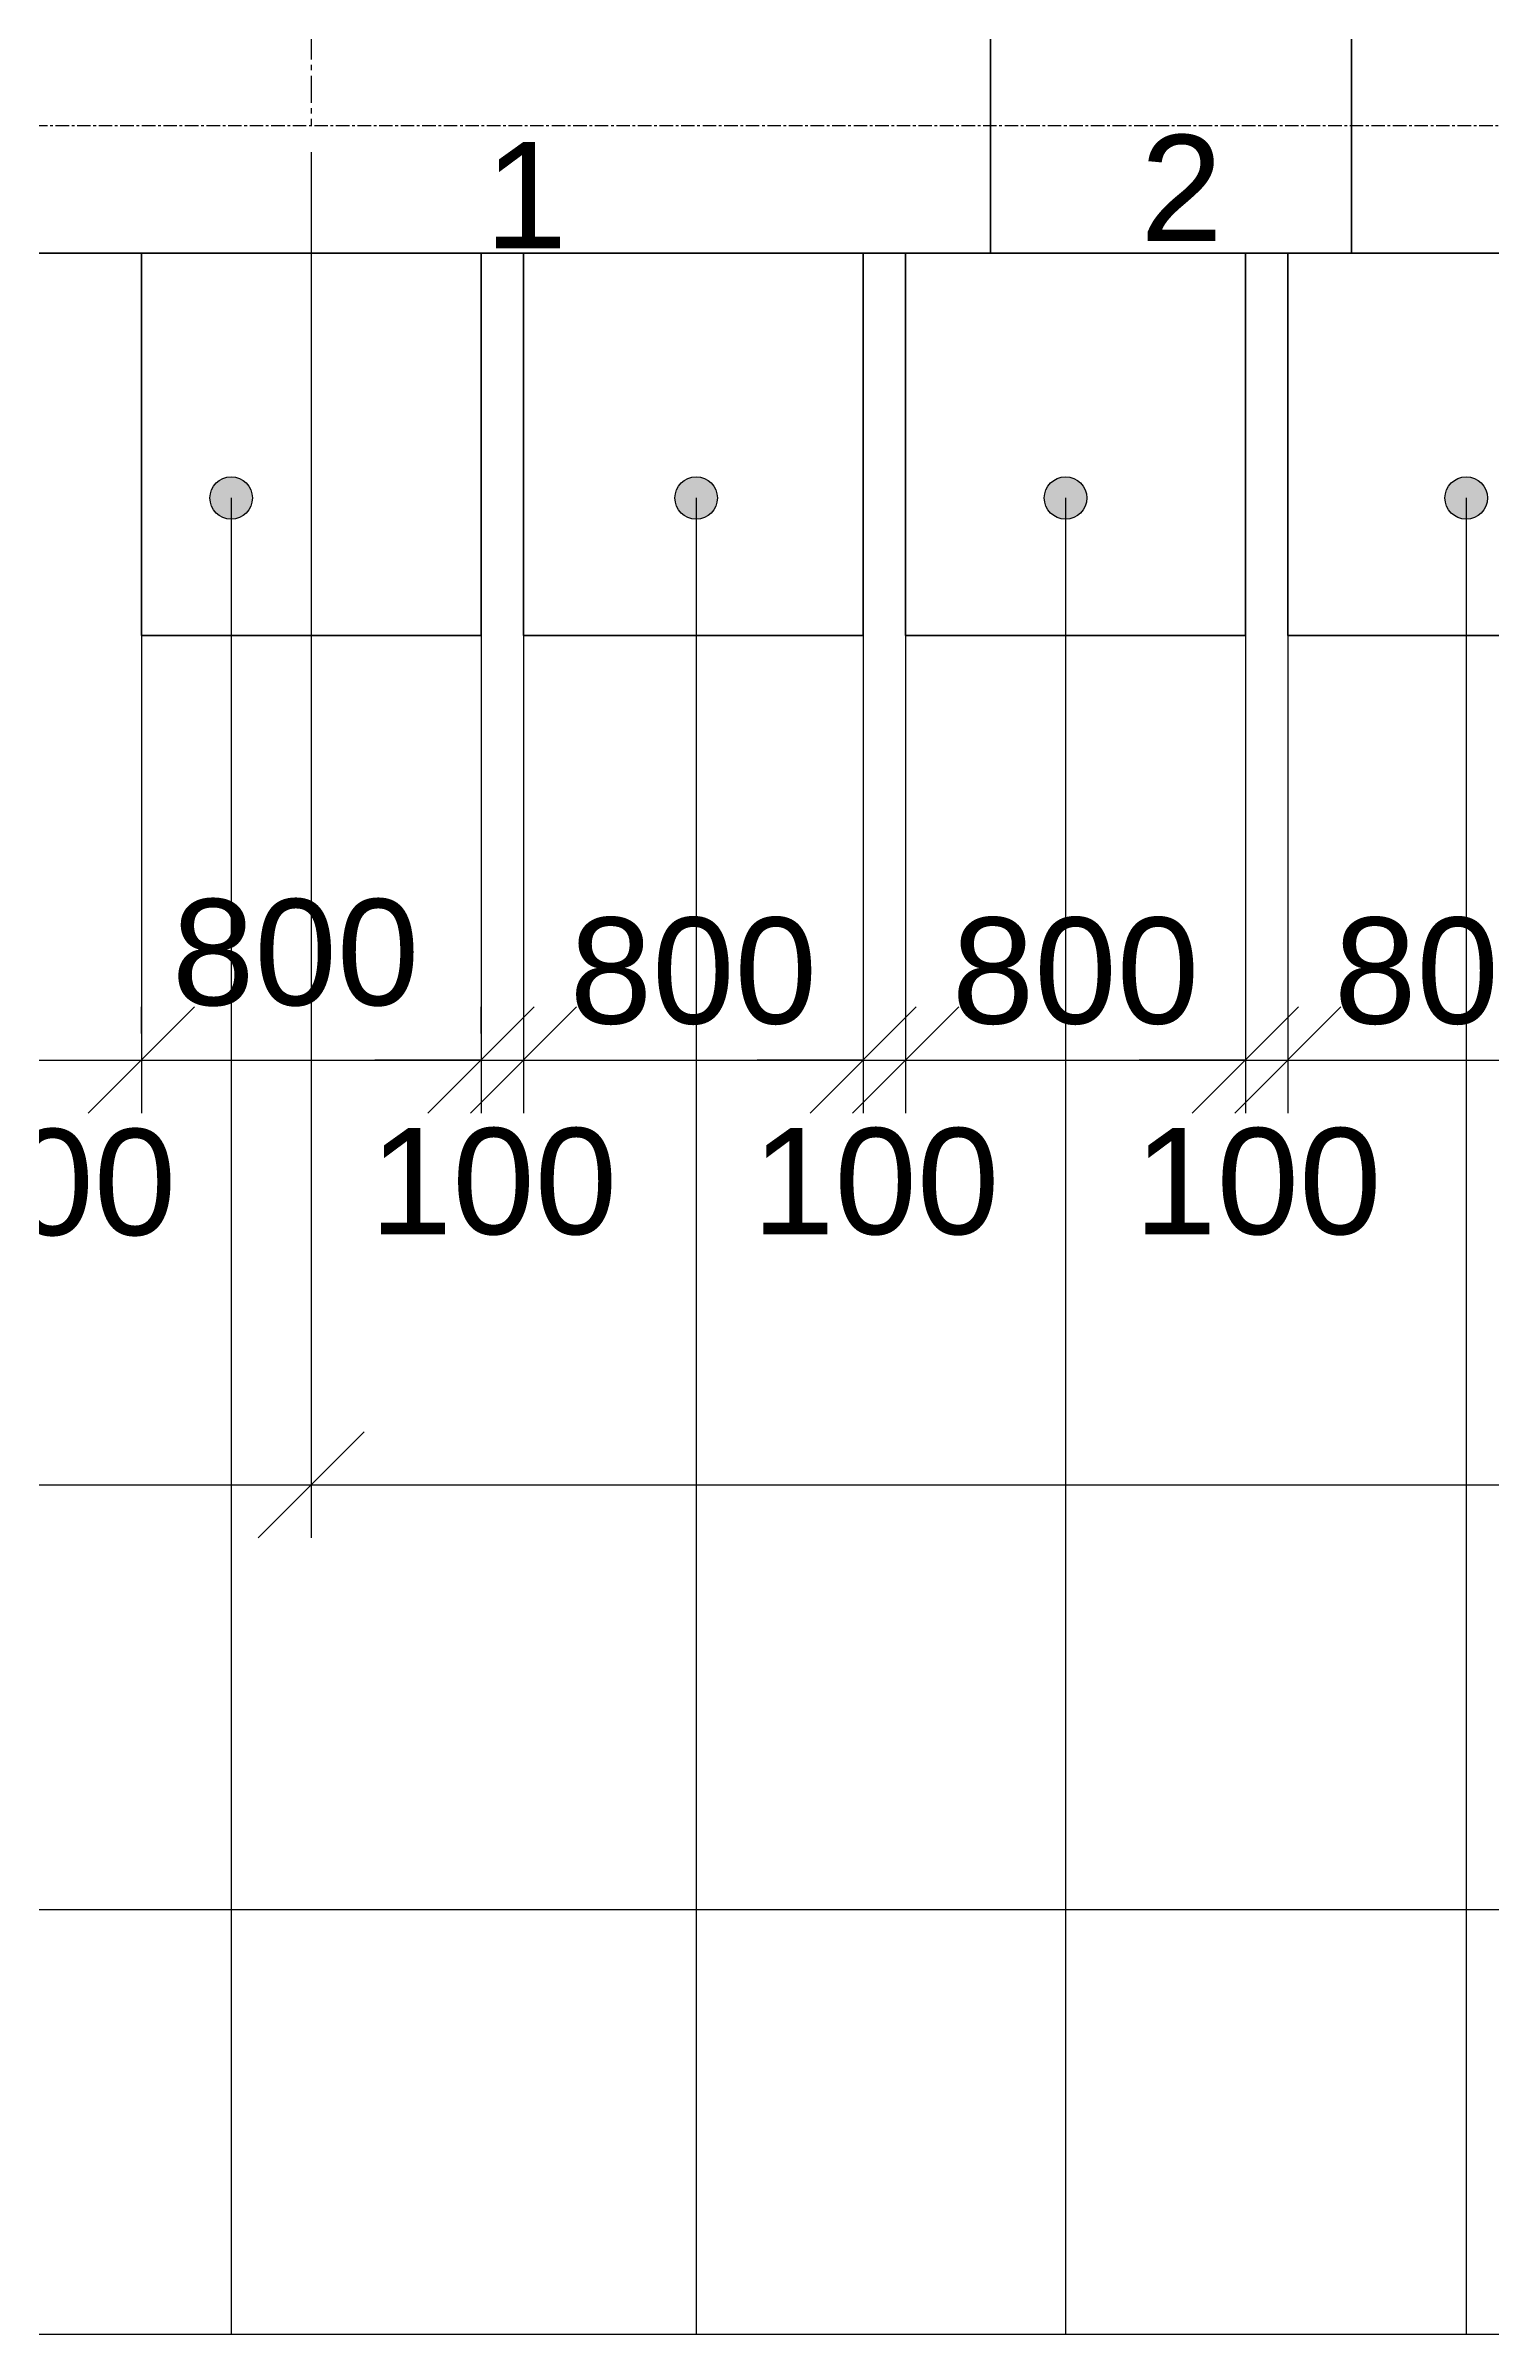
# Model space of a CAD drawing. Header units: millimetres. Extents: x -229914 to 856942, y -268655 to 87212.
# Drawn here: x 346724 to 350131, y -150110 to -144722 of the extents above; entities that cross this region are included whole.
import ezdxf

# ---------------------------------------------------------------- set-up
doc = ezdxf.new("R2010")
doc.units = ezdxf.units.MM
for name, pattern in [('DASHDOT_axis', [24, 20, -1.5, 1, -1.5]), ('осевая', [50.8, 31.75, -6.35, 6.35, -6.35]), ('осеваяX2', [101.6, 63.5, -12.7, 12.7, -12.7])]:
    doc.linetypes.add(name, pattern=pattern)
doc.layers.add('каменные и деревянные эл', color=7, linetype='Continuous', lineweight=60)
doc.layers.add('Ось', color=7, linetype='DASHDOT_axis', lineweight=25)
doc.styles.get("Standard").update_dxf_attribs({"font": 'arial.ttf'})
doc.styles.add('Аннотативный', font='arial.ttf')
doc.dimstyles.new('Копия Аннотативный', dxfattribs={"dimscale": 0, "dimtxt": 2.5, "dimasz": 2.5, "dimexe": 1.25, "dimexo": 0.625, "dimtad": 1, "dimtxsty": 'Аннотативный', "dimblk": 'OBLIQUE', "dimcen": 2.5, "dimadec": 0, "dimazin": 0, "dimtfac": 1, "dimtmove": 0, "dimatfit": 3, "dimldrblk": 'OBLIQUE', "dimfxl": 1, "dimarcsym": 0})

# ---------------------------------------------------------------- blocks, each defined once
blk = doc.blocks.new('_Oblique')
at = {"color": 0, "linetype": 'ByBlock', "lineweight": -2}
blk.add_line((-0.5, -0.5), (0.5, 0.5), dxfattribs=at)
blk = doc.blocks.new('*D195')
at = {"color": 0, "lineweight": -2, "transparency": 16777216}
for p, q in [((347749.5, -145739.6), (347749.5, -147235.3)), ((347849.5, -145722.8), (347849.5, -147235.3)), ((347749.5, -147110.3), (347499.5, -147110.3)), ((347749.5, -147110.3), (347849.5, -147110.3)), ((347849.5, -147110.3), (348099.5, -147110.3))]:
    blk.add_line(p, q, dxfattribs=at)
at = {"layer": 'Defpoints', "color": 0, "transparency": 16777216}
for p in [(347749.5, -145677.1), (347849.5, -145660.3), (347849.5, -147110.3)]:
    blk.add_point(p, dxfattribs=at)
at = {"color": 0, "lineweight": -2, "transparency": 16777216, "xscale": 250, "yscale": 250, "zscale": 250}
blk.add_blockref('_Oblique', (347749.5, -147110.3), dxfattribs=at)
at = {"color": 0, "lineweight": -2, "transparency": 16777216, "xscale": 250, "yscale": 250, "zscale": 250, "rotation": 180}
blk.add_blockref('_Oblique', (347849.5, -147110.3), dxfattribs=at)
at = {"color": 0, "transparency": 16777216, "insert": (347778.9, -147397.1), "char_height": 250, "attachment_point": 5, "style": 'Аннотативный'}
blk.add_mtext('100', dxfattribs=at)
blk = doc.blocks.new('*D196')
at = {"color": 0, "lineweight": -2, "transparency": 16777216}
for p, q in [((347849.5, -146172.8), (347849.5, -147235.3)), ((348649.5, -146172.8), (348649.5, -147235.3)), ((347849.5, -147110.3), (348649.5, -147110.3))]:
    blk.add_line(p, q, dxfattribs=at)
at = {"layer": 'Defpoints', "color": 0, "transparency": 16777216}
for p in [(347849.5, -146110.3), (348649.5, -146110.3), (348649.5, -147110.3)]:
    blk.add_point(p, dxfattribs=at)
at = {"color": 0, "lineweight": -2, "transparency": 16777216, "xscale": 250, "yscale": 250, "zscale": 250, "rotation": 180}
blk.add_blockref('_Oblique', (347849.5, -147110.3), dxfattribs=at)
at = {"color": 0, "lineweight": -2, "transparency": 16777216, "xscale": 250, "yscale": 250, "zscale": 250}
blk.add_blockref('_Oblique', (348649.5, -147110.3), dxfattribs=at)
at = {"color": 0, "transparency": 16777216, "insert": (348249.5, -146901.4), "char_height": 250, "attachment_point": 5, "style": 'Аннотативный'}
blk.add_mtext('800', dxfattribs=at)
blk = doc.blocks.new('*D197')
at = {"color": 0, "lineweight": -2, "transparency": 16777216}
for p, q in [((348649.5, -145739.6), (348649.5, -147235.3)), ((348749.5, -145722.8), (348749.5, -147235.3)), ((348649.5, -147110.3), (348399.5, -147110.3)), ((348649.5, -147110.3), (348749.5, -147110.3)), ((348749.5, -147110.3), (348999.5, -147110.3))]:
    blk.add_line(p, q, dxfattribs=at)
at = {"layer": 'Defpoints', "color": 0, "transparency": 16777216}
for p in [(348649.5, -145677.1), (348749.5, -145660.3), (348749.5, -147110.3)]:
    blk.add_point(p, dxfattribs=at)
at = {"color": 0, "lineweight": -2, "transparency": 16777216, "xscale": 250, "yscale": 250, "zscale": 250}
blk.add_blockref('_Oblique', (348649.5, -147110.3), dxfattribs=at)
at = {"color": 0, "lineweight": -2, "transparency": 16777216, "xscale": 250, "yscale": 250, "zscale": 250, "rotation": 180}
blk.add_blockref('_Oblique', (348749.5, -147110.3), dxfattribs=at)
at = {"color": 0, "transparency": 16777216, "insert": (348678.9, -147397.1), "char_height": 250, "attachment_point": 5, "style": 'Аннотативный'}
blk.add_mtext('100', dxfattribs=at)
blk = doc.blocks.new('*D198')
at = {"color": 0, "lineweight": -2, "transparency": 16777216}
for p, q in [((348749.5, -146172.8), (348749.5, -147235.3)), ((349549.5, -146172.8), (349549.5, -147235.3)), ((348749.5, -147110.3), (349549.5, -147110.3))]:
    blk.add_line(p, q, dxfattribs=at)
at = {"layer": 'Defpoints', "color": 0, "transparency": 16777216}
for p in [(348749.5, -146110.3), (349549.5, -146110.3), (349549.5, -147110.3)]:
    blk.add_point(p, dxfattribs=at)
at = {"color": 0, "lineweight": -2, "transparency": 16777216, "xscale": 250, "yscale": 250, "zscale": 250, "rotation": 180}
blk.add_blockref('_Oblique', (348749.5, -147110.3), dxfattribs=at)
at = {"color": 0, "lineweight": -2, "transparency": 16777216, "xscale": 250, "yscale": 250, "zscale": 250}
blk.add_blockref('_Oblique', (349549.5, -147110.3), dxfattribs=at)
at = {"color": 0, "transparency": 16777216, "insert": (349149.5, -146901.4), "char_height": 250, "attachment_point": 5, "style": 'Аннотативный'}
blk.add_mtext('800', dxfattribs=at)
blk = doc.blocks.new('*D212')
at = {"color": 0, "lineweight": -2, "transparency": 16777216}
for p, q in [((349549.5, -145739.6), (349549.5, -147235.3)), ((349649.5, -145722.8), (349649.5, -147235.3)), ((349549.5, -147110.3), (349299.5, -147110.3)), ((349549.5, -147110.3), (349649.5, -147110.3)), ((349649.5, -147110.3), (349899.5, -147110.3))]:
    blk.add_line(p, q, dxfattribs=at)
at = {"layer": 'Defpoints', "color": 0, "transparency": 16777216}
for p in [(349549.5, -145677.1), (349649.5, -145660.3), (349649.5, -147110.3)]:
    blk.add_point(p, dxfattribs=at)
at = {"color": 0, "lineweight": -2, "transparency": 16777216, "xscale": 250, "yscale": 250, "zscale": 250}
blk.add_blockref('_Oblique', (349549.5, -147110.3), dxfattribs=at)
at = {"color": 0, "lineweight": -2, "transparency": 16777216, "xscale": 250, "yscale": 250, "zscale": 250, "rotation": 180}
blk.add_blockref('_Oblique', (349649.5, -147110.3), dxfattribs=at)
at = {"color": 0, "transparency": 16777216, "insert": (349578.9, -147397.1), "char_height": 250, "attachment_point": 5, "style": 'Аннотативный'}
blk.add_mtext('100', dxfattribs=at)
blk = doc.blocks.new('*D213')
at = {"color": 0, "lineweight": -2, "transparency": 16777216}
for p, q in [((349649.5, -146172.8), (349649.5, -147235.3)), ((350449.5, -146172.8), (350449.5, -147235.3)), ((349649.5, -147110.3), (350449.5, -147110.3))]:
    blk.add_line(p, q, dxfattribs=at)
at = {"layer": 'Defpoints', "color": 0, "transparency": 16777216}
for p in [(349649.5, -146110.3), (350449.5, -146110.3), (350449.5, -147110.3)]:
    blk.add_point(p, dxfattribs=at)
at = {"color": 0, "lineweight": -2, "transparency": 16777216, "xscale": 250, "yscale": 250, "zscale": 250, "rotation": 180}
blk.add_blockref('_Oblique', (349649.5, -147110.3), dxfattribs=at)
at = {"color": 0, "lineweight": -2, "transparency": 16777216, "xscale": 250, "yscale": 250, "zscale": 250}
blk.add_blockref('_Oblique', (350449.5, -147110.3), dxfattribs=at)
at = {"color": 0, "transparency": 16777216, "insert": (350049.5, -146901.4), "char_height": 250, "attachment_point": 5, "style": 'Аннотативный'}
blk.add_mtext('800', dxfattribs=at)
blk = doc.blocks.new('*D208')
at = {"color": 0, "lineweight": -2, "transparency": 16777216}
for p, q in [((346949.5, -145857.8), (346949.5, -147235.3)), ((346549.5, -145943), (346549.5, -147235.3)), ((346549.5, -147110.3), (346949.5, -147110.3))]:
    blk.add_line(p, q, dxfattribs=at)
at = {"layer": 'Defpoints', "color": 0, "transparency": 16777216}
for p in [(346949.5, -145795.3), (346549.5, -145880.5), (346949.5, -147110.3)]:
    blk.add_point(p, dxfattribs=at)
at = {"color": 0, "lineweight": -2, "transparency": 16777216, "xscale": 250, "yscale": 250, "zscale": 250, "rotation": 180}
blk.add_blockref('_Oblique', (346549.5, -147110.3), dxfattribs=at)
at = {"color": 0, "lineweight": -2, "transparency": 16777216, "xscale": 250, "yscale": 250, "zscale": 250}
blk.add_blockref('_Oblique', (346949.5, -147110.3), dxfattribs=at)
at = {"color": 0, "transparency": 16777216, "insert": (346740.4, -147399.2), "char_height": 250, "attachment_point": 5, "style": 'Аннотативный'}
blk.add_mtext('400', dxfattribs=at)
blk = doc.blocks.new('*D209')
at = {"color": 0, "lineweight": -2, "transparency": 16777216}
for p, q in [((346949.5, -147047.8), (346949.5, -146985.3)), ((347749.5, -147047.8), (347749.5, -146985.3)), ((346949.5, -147110.3), (347749.5, -147110.3))]:
    blk.add_line(p, q, dxfattribs=at)
at = {"layer": 'Defpoints', "color": 0, "transparency": 16777216}
for p in [(346949.5, -147110.3), (347749.5, -147110.3), (347749.5, -147110.3)]:
    blk.add_point(p, dxfattribs=at)
at = {"color": 0, "lineweight": -2, "transparency": 16777216, "xscale": 250, "yscale": 250, "zscale": 250, "rotation": 180}
blk.add_blockref('_Oblique', (346949.5, -147110.3), dxfattribs=at)
at = {"color": 0, "lineweight": -2, "transparency": 16777216, "xscale": 250, "yscale": 250, "zscale": 250}
blk.add_blockref('_Oblique', (347749.5, -147110.3), dxfattribs=at)
at = {"color": 0, "transparency": 16777216, "insert": (347312.8, -146857.9), "char_height": 250, "attachment_point": 5, "style": 'Аннотативный'}
blk.add_mtext('800', dxfattribs=at)
blk = doc.blocks.new('*D239')
at = {"color": 0, "lineweight": -2, "transparency": 16777216}
for p, q in [((347749.5, -145739.6), (347749.5, -147235.3)), ((347849.5, -145722.8), (347849.5, -147235.3)), ((347749.5, -147110.3), (347499.5, -147110.3)), ((347749.5, -147110.3), (347849.5, -147110.3)), ((347849.5, -147110.3), (348099.5, -147110.3))]:
    blk.add_line(p, q, dxfattribs=at)
at = {"layer": 'Defpoints', "color": 0, "transparency": 16777216}
for p in [(347749.5, -145677.1), (347849.5, -145660.3), (347849.5, -147110.3)]:
    blk.add_point(p, dxfattribs=at)
at = {"color": 0, "lineweight": -2, "transparency": 16777216, "xscale": 250, "yscale": 250, "zscale": 250}
blk.add_blockref('_Oblique', (347749.5, -147110.3), dxfattribs=at)
at = {"color": 0, "lineweight": -2, "transparency": 16777216, "xscale": 250, "yscale": 250, "zscale": 250, "rotation": 180}
blk.add_blockref('_Oblique', (347849.5, -147110.3), dxfattribs=at)
at = {"color": 0, "transparency": 16777216, "insert": (347778.9, -147397.1), "char_height": 250, "attachment_point": 5, "style": 'Аннотативный'}
blk.add_mtext('100', dxfattribs=at)
blk = doc.blocks.new('*D240')
at = {"color": 0, "lineweight": -2, "transparency": 16777216}
for p, q in [((347849.5, -146172.8), (347849.5, -147235.3)), ((348649.5, -146172.8), (348649.5, -147235.3)), ((347849.5, -147110.3), (348649.5, -147110.3))]:
    blk.add_line(p, q, dxfattribs=at)
at = {"layer": 'Defpoints', "color": 0, "transparency": 16777216}
for p in [(347849.5, -146110.3), (348649.5, -146110.3), (348649.5, -147110.3)]:
    blk.add_point(p, dxfattribs=at)
at = {"color": 0, "lineweight": -2, "transparency": 16777216, "xscale": 250, "yscale": 250, "zscale": 250, "rotation": 180}
blk.add_blockref('_Oblique', (347849.5, -147110.3), dxfattribs=at)
at = {"color": 0, "lineweight": -2, "transparency": 16777216, "xscale": 250, "yscale": 250, "zscale": 250}
blk.add_blockref('_Oblique', (348649.5, -147110.3), dxfattribs=at)
at = {"color": 0, "transparency": 16777216, "insert": (348249.5, -146901.4), "char_height": 250, "attachment_point": 5, "style": 'Аннотативный'}
blk.add_mtext('800', dxfattribs=at)
blk = doc.blocks.new('*D241')
at = {"color": 0, "lineweight": -2, "transparency": 16777216}
for p, q in [((348649.5, -145739.6), (348649.5, -147235.3)), ((348749.5, -145722.8), (348749.5, -147235.3)), ((348649.5, -147110.3), (348399.5, -147110.3)), ((348649.5, -147110.3), (348749.5, -147110.3)), ((348749.5, -147110.3), (348999.5, -147110.3))]:
    blk.add_line(p, q, dxfattribs=at)
at = {"layer": 'Defpoints', "color": 0, "transparency": 16777216}
for p in [(348649.5, -145677.1), (348749.5, -145660.3), (348749.5, -147110.3)]:
    blk.add_point(p, dxfattribs=at)
at = {"color": 0, "lineweight": -2, "transparency": 16777216, "xscale": 250, "yscale": 250, "zscale": 250}
blk.add_blockref('_Oblique', (348649.5, -147110.3), dxfattribs=at)
at = {"color": 0, "lineweight": -2, "transparency": 16777216, "xscale": 250, "yscale": 250, "zscale": 250, "rotation": 180}
blk.add_blockref('_Oblique', (348749.5, -147110.3), dxfattribs=at)
at = {"color": 0, "transparency": 16777216, "insert": (348678.9, -147397.1), "char_height": 250, "attachment_point": 5, "style": 'Аннотативный'}
blk.add_mtext('100', dxfattribs=at)
blk = doc.blocks.new('*D242')
at = {"color": 0, "lineweight": -2, "transparency": 16777216}
for p, q in [((348749.5, -146172.8), (348749.5, -147235.3)), ((349549.5, -146172.8), (349549.5, -147235.3)), ((348749.5, -147110.3), (349549.5, -147110.3))]:
    blk.add_line(p, q, dxfattribs=at)
at = {"layer": 'Defpoints', "color": 0, "transparency": 16777216}
for p in [(348749.5, -146110.3), (349549.5, -146110.3), (349549.5, -147110.3)]:
    blk.add_point(p, dxfattribs=at)
at = {"color": 0, "lineweight": -2, "transparency": 16777216, "xscale": 250, "yscale": 250, "zscale": 250, "rotation": 180}
blk.add_blockref('_Oblique', (348749.5, -147110.3), dxfattribs=at)
at = {"color": 0, "lineweight": -2, "transparency": 16777216, "xscale": 250, "yscale": 250, "zscale": 250}
blk.add_blockref('_Oblique', (349549.5, -147110.3), dxfattribs=at)
at = {"color": 0, "transparency": 16777216, "insert": (349149.5, -146901.4), "char_height": 250, "attachment_point": 5, "style": 'Аннотативный'}
blk.add_mtext('800', dxfattribs=at)
blk = doc.blocks.new('*D243')
at = {"color": 0, "lineweight": -2, "transparency": 16777216}
for p, q in [((349549.5, -145739.6), (349549.5, -147235.3)), ((349649.5, -145722.8), (349649.5, -147235.3)), ((349549.5, -147110.3), (349299.5, -147110.3)), ((349549.5, -147110.3), (349649.5, -147110.3)), ((349649.5, -147110.3), (349899.5, -147110.3))]:
    blk.add_line(p, q, dxfattribs=at)
at = {"layer": 'Defpoints', "color": 0, "transparency": 16777216}
for p in [(349549.5, -145677.1), (349649.5, -145660.3), (349649.5, -147110.3)]:
    blk.add_point(p, dxfattribs=at)
at = {"color": 0, "lineweight": -2, "transparency": 16777216, "xscale": 250, "yscale": 250, "zscale": 250}
blk.add_blockref('_Oblique', (349549.5, -147110.3), dxfattribs=at)
at = {"color": 0, "lineweight": -2, "transparency": 16777216, "xscale": 250, "yscale": 250, "zscale": 250, "rotation": 180}
blk.add_blockref('_Oblique', (349649.5, -147110.3), dxfattribs=at)
at = {"color": 0, "transparency": 16777216, "insert": (349578.9, -147397.1), "char_height": 250, "attachment_point": 5, "style": 'Аннотативный'}
blk.add_mtext('100', dxfattribs=at)
blk = doc.blocks.new('*D244')
at = {"color": 0, "lineweight": -2, "transparency": 16777216}
for p, q in [((349649.5, -146172.8), (349649.5, -147235.3)), ((350449.5, -146172.8), (350449.5, -147235.3)), ((349649.5, -147110.3), (350449.5, -147110.3))]:
    blk.add_line(p, q, dxfattribs=at)
at = {"layer": 'Defpoints', "color": 0, "transparency": 16777216}
for p in [(349649.5, -146110.3), (350449.5, -146110.3), (350449.5, -147110.3)]:
    blk.add_point(p, dxfattribs=at)
at = {"color": 0, "lineweight": -2, "transparency": 16777216, "xscale": 250, "yscale": 250, "zscale": 250, "rotation": 180}
blk.add_blockref('_Oblique', (349649.5, -147110.3), dxfattribs=at)
at = {"color": 0, "lineweight": -2, "transparency": 16777216, "xscale": 250, "yscale": 250, "zscale": 250}
blk.add_blockref('_Oblique', (350449.5, -147110.3), dxfattribs=at)
at = {"color": 0, "transparency": 16777216, "insert": (350049.5, -146901.4), "char_height": 250, "attachment_point": 5, "style": 'Аннотативный'}
blk.add_mtext('800', dxfattribs=at)
blk = doc.blocks.new('*D251')
at = {"color": 0, "lineweight": -2, "transparency": 16777216}
for p, q in [((346949.5, -145857.8), (346949.5, -147235.3)), ((346549.5, -145943), (346549.5, -147235.3)), ((346549.5, -147110.3), (346949.5, -147110.3))]:
    blk.add_line(p, q, dxfattribs=at)
at = {"layer": 'Defpoints', "color": 0, "transparency": 16777216}
for p in [(346949.5, -145795.3), (346549.5, -145880.5), (346949.5, -147110.3)]:
    blk.add_point(p, dxfattribs=at)
at = {"color": 0, "lineweight": -2, "transparency": 16777216, "xscale": 250, "yscale": 250, "zscale": 250, "rotation": 180}
blk.add_blockref('_Oblique', (346549.5, -147110.3), dxfattribs=at)
at = {"color": 0, "lineweight": -2, "transparency": 16777216, "xscale": 250, "yscale": 250, "zscale": 250}
blk.add_blockref('_Oblique', (346949.5, -147110.3), dxfattribs=at)
at = {"color": 0, "transparency": 16777216, "insert": (346740.4, -147399.2), "char_height": 250, "attachment_point": 5, "style": 'Аннотативный'}
blk.add_mtext('400', dxfattribs=at)
blk = doc.blocks.new('*D252')
at = {"color": 0, "lineweight": -2, "transparency": 16777216}
for p, q in [((346949.5, -147047.8), (346949.5, -146985.3)), ((347749.5, -147047.8), (347749.5, -146985.3)), ((346949.5, -147110.3), (347749.5, -147110.3))]:
    blk.add_line(p, q, dxfattribs=at)
at = {"layer": 'Defpoints', "color": 0, "transparency": 16777216}
for p in [(346949.5, -147110.3), (347749.5, -147110.3), (347749.5, -147110.3)]:
    blk.add_point(p, dxfattribs=at)
at = {"color": 0, "lineweight": -2, "transparency": 16777216, "xscale": 250, "yscale": 250, "zscale": 250, "rotation": 180}
blk.add_blockref('_Oblique', (346949.5, -147110.3), dxfattribs=at)
at = {"color": 0, "lineweight": -2, "transparency": 16777216, "xscale": 250, "yscale": 250, "zscale": 250}
blk.add_blockref('_Oblique', (347749.5, -147110.3), dxfattribs=at)
at = {"color": 0, "transparency": 16777216, "insert": (347312.8, -146857.9), "char_height": 250, "attachment_point": 5, "style": 'Аннотативный'}
blk.add_mtext('800', dxfattribs=at)
blk = doc.blocks.new('*D283')
at = {"color": 0, "lineweight": -2, "transparency": 16777216}
for p, q in [((344349.5, -144972.8), (344349.5, -148235.3)), ((347349.5, -144972.8), (347349.5, -148235.3)), ((344349.5, -148110.3), (347349.5, -148110.3))]:
    blk.add_line(p, q, dxfattribs=at)
at = {"layer": 'Defpoints', "color": 0, "transparency": 16777216}
for p in [(344349.5, -144910.3), (347349.5, -144910.3), (347349.5, -148110.3)]:
    blk.add_point(p, dxfattribs=at)
at = {"color": 0, "lineweight": -2, "transparency": 16777216, "xscale": 250, "yscale": 250, "zscale": 250, "rotation": 180}
blk.add_blockref('_Oblique', (344349.5, -148110.3), dxfattribs=at)
at = {"color": 0, "lineweight": -2, "transparency": 16777216, "xscale": 250, "yscale": 250, "zscale": 250}
blk.add_blockref('_Oblique', (347349.5, -148110.3), dxfattribs=at)
at = {"color": 0, "transparency": 16777216, "insert": (345849.5, -147920), "char_height": 250, "attachment_point": 5, "style": 'Аннотативный'}
blk.add_mtext('3000', dxfattribs=at)
blk = doc.blocks.new('*D284')
at = {"color": 0, "lineweight": -2, "transparency": 16777216}
for p, q in [((347349.5, -144972.8), (347349.5, -148235.3)), ((354349.5, -144972.8), (354349.5, -148235.3)), ((347349.5, -148110.3), (354349.5, -148110.3))]:
    blk.add_line(p, q, dxfattribs=at)
at = {"layer": 'Defpoints', "color": 0, "transparency": 16777216}
for p in [(347349.5, -144910.3), (354349.5, -144910.3), (354349.5, -148110.3)]:
    blk.add_point(p, dxfattribs=at)
at = {"color": 0, "lineweight": -2, "transparency": 16777216, "xscale": 250, "yscale": 250, "zscale": 250, "rotation": 180}
blk.add_blockref('_Oblique', (347349.5, -148110.3), dxfattribs=at)
at = {"color": 0, "lineweight": -2, "transparency": 16777216, "xscale": 250, "yscale": 250, "zscale": 250}
blk.add_blockref('_Oblique', (354349.5, -148110.3), dxfattribs=at)
at = {"color": 0, "transparency": 16777216, "insert": (350849.5, -147920.1), "char_height": 250, "attachment_point": 5, "style": 'Аннотативный'}
blk.add_mtext('7000', dxfattribs=at)
blk = doc.blocks.new('*D285')
at = {"color": 0, "lineweight": -2, "transparency": 16777216}
for p, q in [((337349.5, -148172.8), (337349.5, -149235.3)), ((354349.5, -148172.8), (354349.5, -149235.3)), ((337349.5, -149110.3), (354349.5, -149110.3))]:
    blk.add_line(p, q, dxfattribs=at)
at = {"layer": 'Defpoints', "color": 0, "transparency": 16777216}
for p in [(337349.5, -148110.3), (354349.5, -148110.3), (354349.5, -149110.3)]:
    blk.add_point(p, dxfattribs=at)
at = {"color": 0, "lineweight": -2, "transparency": 16777216, "xscale": 250, "yscale": 250, "zscale": 250, "rotation": 180}
blk.add_blockref('_Oblique', (337349.5, -149110.3), dxfattribs=at)
at = {"color": 0, "lineweight": -2, "transparency": 16777216, "xscale": 250, "yscale": 250, "zscale": 250}
blk.add_blockref('_Oblique', (354349.5, -149110.3), dxfattribs=at)
at = {"color": 0, "transparency": 16777216, "insert": (345849.5, -148920.1), "char_height": 250, "attachment_point": 5, "style": 'Аннотативный'}
blk.add_mtext('17000', dxfattribs=at)

msp = doc.modelspace()

# ---------------------------------------------------------------- hatches: boundary and pattern name
h = msp.add_hatch(color=256)
h.dxf.hatch_style = 1
h.paths.add_polyline_path([(347210.98298, -145786.90872, 1), (347110.98298, -145786.90872, 1)])
h = msp.add_hatch(color=256)
h.dxf.hatch_style = 1
h.paths.add_polyline_path([(348306.06207, -145786.90872, 1), (348206.06207, -145786.90872, 1)])
h = msp.add_hatch(color=256)
h.dxf.hatch_style = 1
h.paths.add_polyline_path([(349176.06624, -145786.90872, 1), (349076.06624, -145786.90872, 1)])
h = msp.add_hatch(color=256)
h.dxf.hatch_style = 1
h.paths.add_polyline_path([(350119.65264, -145786.90872, 1), (350019.65264, -145786.90872, 1)])

# ---------------------------------------------------------------- linework, layer by layer
at = {"linetype": 'осеваяX2'}
msp.add_line((347349.47859, -133210.26154), (347349.47859, -144910.26154), dxfattribs=at)
for p, q in [((347160.98298, -145786.90872), (347160.98298, -150110.26154)), ((348256.06207, -145786.90872), (348256.06207, -150110.26154)), ((349126.06624, -145786.90872), (349126.06624, -150110.26154)), ((350069.65264, -145786.90872), (350069.65264, -150110.26154)), ((336949.47859, -150110.26154), (355528.10558, -150110.26154))]:
    msp.add_line(p, q)
at = {"linetype": 'DASHDOT_axis'}
msp.add_lwpolyline([(347349.47859, -147106.51154), (347349.47859, -148235.26154)], dxfattribs=at)
for centre in [(347160.98298, -145786.90872), (348256.06207, -145786.90872), (349126.06624, -145786.90872), (350069.65264, -145786.90872)]:
    msp.add_circle(centre, 50)
at = {"layer": 'каменные и деревянные эл', "lineweight": 60}
for p, q in [((348949.47859, -144610.26154), (348949.47859, -145210.26154)), ((349799.47859, -144610.26154), (349799.47859, -145210.26154)), ((337049.47859, -145210.26154), (354649.47859, -145210.26154)), ((346949.47859, -145210.26154), (346949.47859, -146110.26154)), ((347749.47859, -145210.26154), (347749.47859, -146110.26154)), ((347849.47859, -145210.26154), (347849.47859, -146110.26154)), ((348649.47859, -145210.26154), (348649.47859, -146110.26154)), ((348749.47859, -145210.26154), (348749.47859, -146110.26154)), ((349549.47859, -145210.26154), (349549.47859, -146110.26154)), ((349649.47859, -145210.26154), (349649.47859, -146110.26154)), ((347749.47859, -146110.26154), (346949.47859, -146110.26154)), ((347849.47859, -146110.26154), (348649.47859, -146110.26154)), ((348749.47859, -146110.26154), (349549.47859, -146110.26154)), ((349649.47859, -146110.26154), (350449.47859, -146110.26154))]:
    msp.add_line(p, q, dxfattribs=at)
at = {"layer": 'Ось', "linetype": 'осевая', "lineweight": 25}
msp.add_lwpolyline([(337349.47859, -132910.26154), (337349.47859, -144910.26154), (354349.47859, -144910.26154), (354349.47859, -132910.26154)], close=True, dxfattribs=at)

# ---------------------------------------------------------------- texts
at = {"lineweight": 25, "char_height": 250, "attachment_point": 3}
for s, insert in [('\\pxa0.66667,sm1.07917;2', (349496.40653, -144932.11452)), ('\\pxa0.66667,sm1.07917;1', (347952.35841, -144949.00218))]:
    msp.add_mtext_dynamic_manual_height_columns(s, width=110.1427955, gutter_width=1250, heights=[0], dxfattribs=dict(at, insert=insert))

# ---------------------------------------------------------------- dimensions: what is measured, and where the dimension line sits
for base, p1, p2, picture, middle in [((347349.47859, -148110.26154), (344349.47859, -144910.26154), (347349.47859, -144910.26154), '*D283', (345849.47859, -147920.03303)), ((354349.47859, -148110.26154), (347349.47859, -144910.26154), (354349.47859, -144910.26154), '*D284', (350849.47859, -147920.11829)), ((354349.47859, -149110.26154), (337349.47859, -148110.26154), (354349.47859, -148110.26154), '*D285', (345849.47859, -148920.11829))]:
    dim = msp.add_linear_dim(base=base, p1=p1, p2=p2, dimstyle='Копия Аннотативный')
    dim.commit()
    dim.dimension.update_dxf_attribs({"geometry": picture, "text_midpoint": middle})
for base, p1, p2, picture, middle in [((347849.47859, -147110.26154), (347749.47859, -145677.14801), (347849.47859, -145660.26154), '*D195', (347778.90637, -147397.07471)), ((347849.47859, -147110.26154), (347749.47859, -145677.14801), (347849.47859, -145660.26154), '*D239', (347778.90637, -147397.07471)), ((348749.47859, -147110.26154), (348649.47859, -145677.14801), (348749.47859, -145660.26154), '*D197', (348678.90637, -147397.07471)), ((348749.47859, -147110.26154), (348649.47859, -145677.14801), (348749.47859, -145660.26154), '*D241', (348678.90637, -147397.07471)), ((349649.47859, -147110.26154), (349549.47859, -145677.14801), (349649.47859, -145660.26154), '*D212', (349578.90637, -147397.07471)), ((349649.47859, -147110.26154), (349549.47859, -145677.14801), (349649.47859, -145660.26154), '*D243', (349578.90637, -147397.07471)), ((346949.47859, -147110.26154), (346549.47859, -145880.45384), (346949.47859, -145795.33886), '*D208', (346740.35947, -147399.21249)), ((346949.47859, -147110.26154), (346549.47859, -145880.45384), (346949.47859, -145795.33886), '*D251', (346740.35947, -147399.21249)), ((348649.47859, -147110.26154), (347849.47859, -146110.26154), (348649.47859, -146110.26154), '*D196', (348249.47859, -146901.36326)), ((348649.47859, -147110.26154), (347849.47859, -146110.26154), (348649.47859, -146110.26154), '*D240', (348249.47859, -146901.36326)), ((349549.47859, -147110.26154), (348749.47859, -146110.26154), (349549.47859, -146110.26154), '*D198', (349149.47859, -146901.36326)), ((349549.47859, -147110.26154), (348749.47859, -146110.26154), (349549.47859, -146110.26154), '*D242', (349149.47859, -146901.36326)), ((350449.47859, -147110.26154), (349649.47859, -146110.26154), (350449.47859, -146110.26154), '*D213', (350049.47859, -146901.36326)), ((350449.47859, -147110.26154), (349649.47859, -146110.26154), (350449.47859, -146110.26154), '*D244', (350049.47859, -146901.36326)), ((347749.47859, -147110.26154), (346949.47859, -147110.26154), (347749.47859, -147110.26154), '*D209', (347312.78268, -146857.88139)), ((347749.47859, -147110.26154), (346949.47859, -147110.26154), (347749.47859, -147110.26154), '*D252', (347312.78268, -146857.88139))]:
    dim = msp.add_linear_dim(base=base, p1=p1, p2=p2, dimstyle='Копия Аннотативный', override={"dimtmove": 2})
    dim.commit()
    dim.dimension.update_dxf_attribs({"geometry": picture, "text_midpoint": middle, "dimtype": 160})

doc.saveas('drawing.dxf')
